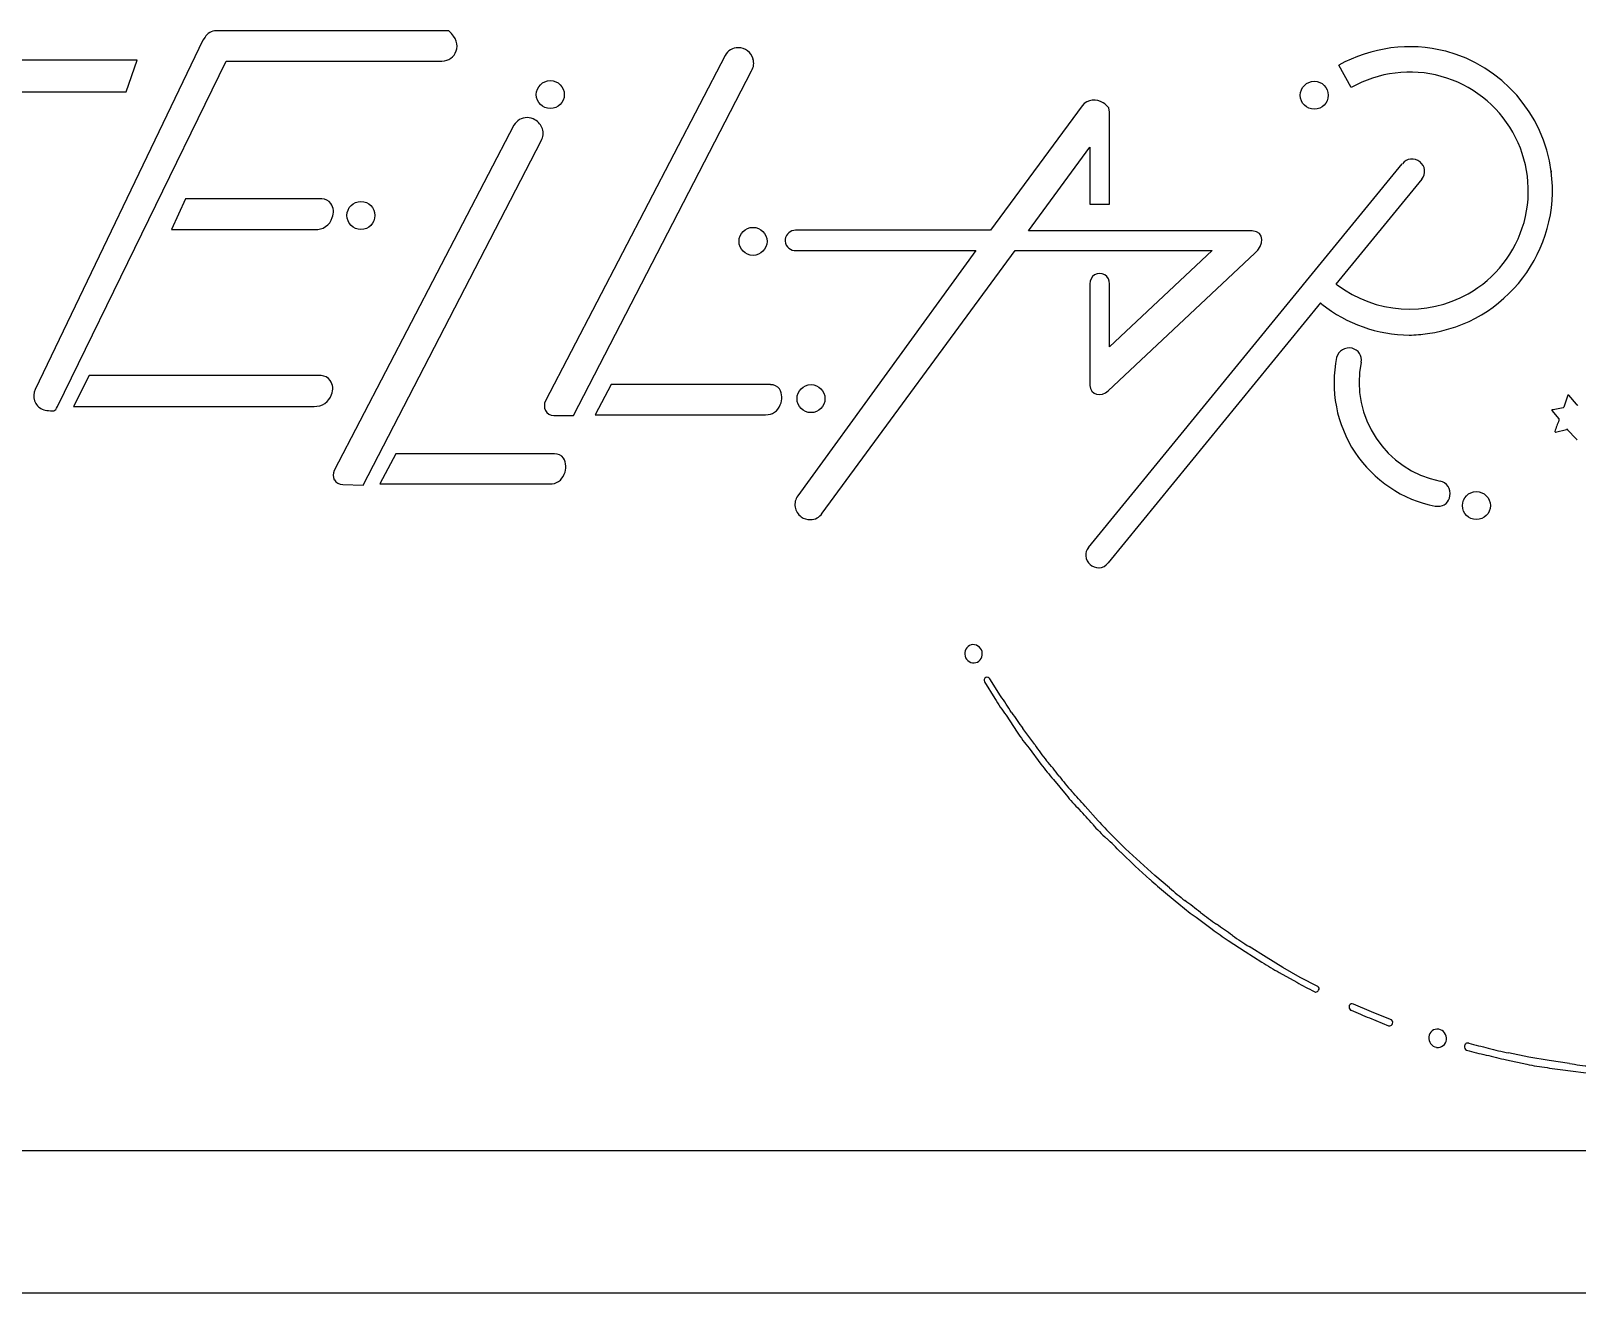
# Model space of a CAD drawing. Extents: x 0 to 482, y -61 to 277.
# Drawn here: x 323.96 to 362.3, y 183.97 to 215.27 of the extents above; entities that cross this region are included whole.
import ezdxf

# ---------------------------------------------------------------- set-up
doc = ezdxf.new("R2010")
doc.units = 0
doc.layers.add('weight - stellar 1', color=7, linetype='CONTINUOUS', lineweight=25, true_color=0x000000)
doc.layers.add('weight - stellar 2', color=7, linetype='CONTINUOUS', lineweight=25, true_color=0x000000)

msp = doc.modelspace()

# ---------------------------------------------------------------- linework, layer by layer
at = {"layer": 'weight - stellar 1', "color": 5, "true_color": 0x0000ff}
for p, q in [((350.703, 213.256), (350.686, 213.36)), ((350.703, 213.135), (350.703, 213.256)), ((353.251, 209.824), (350.703, 207.432)), ((362.073, 206.237), (361.969, 205.942)), ((361.848, 205.647), (361.848, 205.613)), ((361.744, 205.335), (361.761, 205.318)), ((362.073, 205.37), (362.264, 205.162)), ((358.78, 203.481), (358.849, 203.481)), ((347.601, 199.13), (347.861, 198.714)), ((347.999, 198.784), (347.739, 199.2)), ((348.138, 198.299), (348.415, 197.883)), ((348.849, 197.571), (348.554, 197.969)), ((348.71, 197.484), (349.005, 197.085)), ((349.317, 196.704), (349.629, 196.323)), ((350.426, 195.681), (350.097, 196.045)), ((351.102, 194.988), (350.755, 195.335)), ((350.981, 194.901), (351.344, 194.555)), ((351.466, 194.659), (351.102, 194.988)), ((351.344, 194.555), (351.708, 194.225)), ((351.83, 194.329), (351.466, 194.659)), ((352.194, 194.018), (351.83, 194.329)), ((352.09, 193.896), (352.471, 193.584)), ((352.852, 193.29), (353.251, 192.995)), ((353.65, 192.718), (354.066, 192.44)), ((354.586, 192.302), (354.17, 192.562)), ((354.066, 192.44), (354.482, 192.18)), ((355.002, 192.042), (354.586, 192.302)), ((354.915, 191.92), (355.348, 191.678)), ((355.435, 191.799), (355.002, 192.042)), ((355.868, 191.574), (355.435, 191.799)), ((355.781, 191.452), (355.816, 191.435)), ((356.683, 190.984), (356.7, 190.984)), ((357.203, 190.95), (356.752, 191.14)), ((357.151, 190.794), (357.619, 190.603)), ((357.619, 190.603), (357.653, 190.603)), ((361.102, 189.823), (360.6, 189.927)), ((361.605, 189.737), (361.102, 189.823)), ((360.548, 189.754), (361.05, 189.65)), ((362.108, 189.667), (361.605, 189.737)), ((362.073, 189.494), (362.593, 189.425))]:
    msp.add_line(p, q, dxfattribs=at)
at = {"layer": 'weight - stellar 1'}
msp.add_line((244.388, 187.505), (479.888, 187.505), dxfattribs=at)
at = {"layer": 'weight - stellar 1', "color": 5, "true_color": 0x0000ff, "flags": 128}
for points in [[(328.276, 215.111), (328.224, 215.041), (324.064, 206.375)], [(334.324, 215.267), (328.57, 215.267), (328.553, 215.267)], [(322.643, 213.759), (326.317, 213.759), (326.594, 214.539), (319.072, 214.539), (318.795, 213.759), (321.811, 213.759), (317.998, 206.323)], [(324.619, 205.959), (328.796, 214.521)], [(328.796, 214.521), (334.151, 214.521)], [(341.171, 214.66), (336.716, 206.098)], [(356.7, 213.863), (356.388, 214.417)], [(337.41, 205.734), (341.829, 214.279)], [(350.027, 213.412), (347.757, 210.327), (342.921, 210.327)], [(335.936, 212.927), (331.482, 204.365)], [(354.239, 210.31), (348.693, 210.31), (350.218, 212.389), (350.218, 210.968), (350.703, 210.968), (350.703, 213.135)], [(331.69, 204.018), (332.193, 204.001), (336.612, 212.545)], [(350.183, 202.458), (357.965, 211.973)], [(358.451, 211.592), (356.319, 208.992), (356.353, 208.975)], [(331.17, 211.107), (327.79, 211.107), (327.444, 210.344), (330.997, 210.344)], [(342.886, 209.824), (342.904, 209.824), (347.393, 209.824), (342.973, 203.741)], [(343.58, 203.307), (348.363, 209.824), (353.251, 209.824)], [(350.669, 206.341), (354.308, 209.755)], [(350.218, 208.992), (350.218, 206.479)], [(350.703, 207.432), (350.703, 208.992)], [(355.972, 208.49), (355.937, 208.524), (350.669, 202.077)], [(331.153, 206.722), (325.399, 206.722), (325.017, 205.959)], [(342.297, 206.497), (338.346, 206.497), (337.947, 205.751)], [(325.017, 205.959), (330.979, 205.959)], [(361.952, 205.925), (361.709, 205.873), (361.674, 205.873), (361.674, 205.855), (361.848, 205.647)], [(362.281, 206.011), (362.09, 206.237), (362.073, 206.237)], [(336.924, 205.734), (337.41, 205.734), (337.41, 205.734)], [(337.947, 205.751), (342.176, 205.751)], [(361.761, 205.318), (362.038, 205.387)], [(362.264, 205.162), (362.281, 205.145)], [(336.942, 204.781), (333.007, 204.781), (332.609, 204.035)], [(332.609, 204.035), (336.82, 204.035)], [(357.671, 190.759), (357.203, 190.95)]]:
    msp.add_lwpolyline(points, dxfattribs=at)
at = {"layer": 'weight - stellar 1', "color": 5, "true_color": 0x0000ff}
for centre in [(336.838, 213.689), (355.781, 213.672), (332.141, 210.691), (341.864, 210.05), (343.302, 206.15), (359.802, 203.498)]:
    msp.add_circle(centre, 0.347, dxfattribs=at)
for centre, radius, start, end in [((328.536, 214.973), 0.294, 86.6014, 152.1141), ((341.495, 214.479), 0.372, 89.2718, 150.8654), ((341.506, 214.481), 0.37, 14.469, 90.9231), ((358.149, 211.26), 3.615, 75.7382, 119.1566), ((358.123, 211.32), 3.564, 7.4663, 75.0939), ((341.532, 214.463), 0.349, 328.1734, 18.407), ((358.149, 211.313), 2.933, 29.418, 119.6105), ((350.324, 213.173), 0.381, 54.0346, 141.1547), ((350.315, 213.076), 0.467, 37.4426, 60.1855), ((336.261, 212.746), 0.372, 89.2718, 150.8654), ((336.26, 212.722), 0.395, 60.261, 89.2287), ((336.204, 212.658), 0.479, 22.3007, 58.172), ((336.315, 212.73), 0.349, 328.1734, 18.407), ((358.16, 211.303), 2.929, 299.3364, 29.6922), ((358.208, 211.785), 0.307, 51.4992, 142.1863), ((358.211, 211.783), 0.307, 321.4992, 52.1863), ((358.092, 211.322), 3.595, 277.9523, 7.3654), ((331.156, 210.811), 0.296, 36.1123, 87.2862), ((331.107, 210.782), 0.353, 336.1713, 35.2499), ((331.034, 210.756), 0.413, 264.8442, 343.5872), ((342.919, 210.066), 0.26, 89.5876, 172.2411), ((342.912, 210.075), 0.252, 174.043, 264.1447), ((350.461, 209.009), 0.243, 356.0501, 183.9499), ((358.144, 211.313), 2.945, 232.5467, 299.4999), ((358.169, 211.273), 3.546, 231.7136, 269.5023), ((358.084, 211.386), 3.66, 270.8585, 277.9389), ((359.397, 206.544), 3.125, 168.3962, 258.6107), ((356.642, 207.09), 0.317, 76.2143, 164.9441), ((356.654, 207.11), 0.295, 348.443, 77.6048), ((359.398, 206.559), 2.504, 168.66, 258.5645), ((331.139, 206.426), 0.296, 36.1123, 87.2862), ((324.386, 206.217), 0.359, 153.8346, 245.4731), ((331.09, 206.397), 0.353, 336.1713, 35.2499), ((342.305, 206.217), 0.279, 38.8672, 91.5825), ((342.117, 206.175), 0.461, 336.818, 28.1611), ((324.424, 206.36), 0.506, 248.3875, 266.5549), ((331.003, 206.391), 0.433, 266.9384, 341.493), ((336.986, 205.977), 0.295, 155.7459, 204.2541), ((342.199, 206.111), 0.36, 266.3295, 341.0506), ((361.952, 205.942), 0.017, 268.7811, 1.2189), ((362.306, 206.017), 0.0256, 194.1671, 292.7028), ((336.917, 205.96), 0.226, 207.6054, 271.8817), ((366.286, 203.79), 4.798, 157.6751, 161.2128), ((362.048, 205.364), 0.0256, 14.1671, 112.7028), ((362.29, 205.147), 0.00903, 196.2602, 343.7398), ((336.949, 204.501), 0.279, 38.8672, 91.5825), ((331.713, 204.252), 0.257, 154.0108, 205.9892), ((336.761, 204.459), 0.461, 336.818, 28.1611), ((331.705, 204.282), 0.264, 212.6451, 266.842), ((336.843, 204.395), 0.36, 266.3295, 341.0506), ((358.849, 203.807), 0.302, 347.2929, 80.0872), ((343.27, 203.523), 0.368, 143.7253, 235.1993), ((358.859, 203.766), 0.286, 267.9842, 354.8631), ((343.269, 203.499), 0.348, 233.1196, 272.6749), ((343.294, 203.492), 0.341, 268.5884, 327.2062), ((350.416, 202.265), 0.303, 140.3257, 182.8044), ((350.436, 202.278), 0.323, 184.9955, 271.3641), ((350.429, 202.251), 0.296, 272.7138, 323.8877), ((347.346, 199.827), 0.232, 172.3367, 260.171), ((347.33, 199.835), 0.216, 82.4787, 173.8357), ((347.334, 199.812), 0.216, 262.4787, 353.8357), ((347.318, 199.82), 0.232, 352.3367, 80.171), ((347.678, 199.163), 0.0834, 120.453, 202.6771), ((347.668, 199.158), 0.0834, 30.453, 112.6771), ((352.803, 201.709), 5.778, 211.2108, 216.1693), ((343.335, 195.373), 5.778, 31.2108, 36.1693), ((363.295, 208.52), 18.128, 214.0571, 215.5919), ((351.276, 199.689), 3.384, 212.2684, 220.6701), ((355.385, 202.094), 7.949, 214.6825, 218.256), ((354.862, 201.559), 7.371, 217.3742, 221.2046), ((343.598, 192.316), 7.371, 37.3742, 41.2046), ((355.313, 201.265), 7.371, 217.3742, 221.2046), ((354.423, 200.33), 6.249, 219.8868, 224.3884), ((345.302, 192.038), 6.249, 39.8868, 44.3884), ((345.492, 191.588), 6.249, 39.8868, 44.3884), ((352.768, 197.729), 3.273, 220.7048, 229.2952), ((354.984, 199.682), 6.064, 221.272, 225.7904), ((346.189, 190.456), 6.536, 42.8509, 47.1491), ((356.778, 199.71), 7.468, 227.2519, 231.1179), ((356.201, 198.526), 6.032, 228.3702, 233.051), ((337.604, 173.937), 24.798, 51.7491, 52.8625), ((356.11, 197.9), 5.645, 229.8595, 234.7521), ((366.527, 211.354), 22.497, 232.8995, 234.162), ((356.603, 197.388), 5.526, 232.6572, 237.6938), ((343.203, 178.098), 18.128, 54.4081, 55.9429), ((357.164, 197.504), 5.778, 233.8307, 238.7892), ((359.606, 200.229), 9.542, 237.5189, 240.5535), ((357.948, 196.149), 5.172, 239.8196, 245.2315), ((355.816, 191.508), 0.0726, 270.2331, 343.5067), ((355.852, 191.525), 0.0508, 310.8487, 71.7712), ((356.758, 191.071), 0.115, 162.6363, 229.2545), ((356.72, 191.063), 0.0834, 67.3229, 149.547), ((360.297, 198.859), 8.657, 245.4485, 248.6873), ((357.663, 190.663), 0.0606, 261.1796, 352.5602), ((357.651, 190.684), 0.0772, 337.751, 75.3791), ((358.854, 190.295), 0.232, 172.3367, 260.171), ((358.838, 190.303), 0.216, 82.4787, 173.8357), ((358.843, 190.28), 0.216, 262.4787, 353.8357), ((358.827, 190.287), 0.232, 352.3367, 80.171), ((359.589, 190.091), 0.082, 74.0199, 173.3602), ((364.664, 209.346), 19.831, 255.2411, 256.6864), ((359.588, 190.076), 0.0842, 162.8769, 250.2532), ((361.405, 196.344), 6.61, 253.7952, 258.1323), ((365.435, 211.103), 21.901, 255.7532, 257.1059), ((361.589, 195.126), 5.292, 253.6296, 259.2295), ((362.164, 194.606), 5.08, 257.3401, 263.0951), ((362.518, 194.817), 5.342, 259.5911, 265.2196), ((363.181, 195.731), 6.158, 259.9644, 264.8463)]:
    msp.add_arc(centre, radius, start, end, dxfattribs=at)
for points in [[(334.151, 214.521), (334.48, 214.521), (334.706, 214.937), (334.324, 215.267)], [(361.657, 211.783), (361.674, 211.783), (361.674, 211.783), (361.657, 211.783)], [(354.308, 209.755), (354.534, 209.946), (354.568, 210.292), (354.239, 210.31)], [(350.218, 206.479), (350.218, 206.237), (350.513, 206.185), (350.669, 206.341)], [(324.393, 205.855), (324.532, 205.838), (324.549, 205.821), (324.619, 205.959)], [(361.761, 205.318), (361.761, 205.318), (361.744, 205.318), (361.761, 205.318)]]:
    msp.add_open_spline(points, degree=3, dxfattribs=at)
at = {"layer": 'weight - stellar 2'}
msp.add_line((479.888, 183.973), (244.388, 183.973), dxfattribs=at)

doc.saveas('drawing.dxf')
